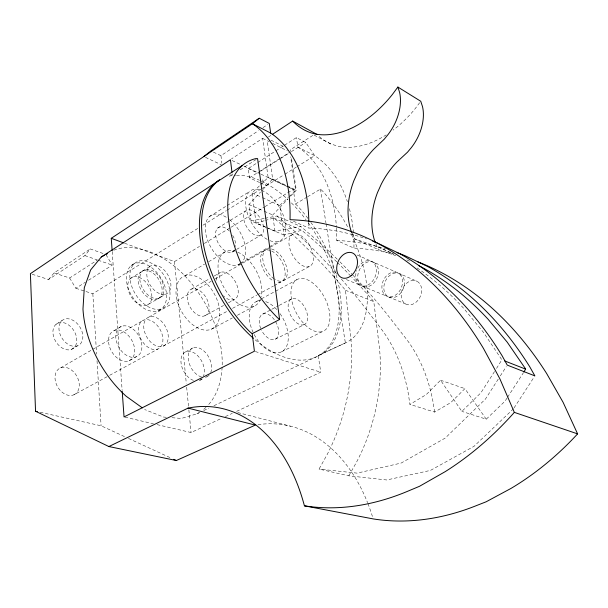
<?xml version="1.0" encoding="UTF-8"?>
<svg xmlns="http://www.w3.org/2000/svg" width="608" height="608" viewBox="0 0 608 608"><rect width="100%" height="100%" fill="white"/><g stroke="black" fill="none" stroke-linecap="round" stroke-linejoin="round"><path stroke-width="0.46" stroke-dasharray="3.04 2.28" d="M513.532 408.72L474.02 446.325L430.434 470.41L386.696 479.97L348.802 475.828L319.04 469.08L326.914 454.997A152.327 103.915 -74.1 0 0 350.808 337.828L345.466 290.252L343.254 287.561A1172.581 550.331 88.3 0 0 273.82 218.021L265.825 220.301M348.802 475.828L356.539 462.148A148.496 104.188 -74.2 0 0 379.46 348.08L373.791 301.614L371.572 298.961A1134.665 550.62 87.7 0 0 351.751 277.096M494.517 371.549L480.92 392.791L461.86 411.38L440.564 380.236L426.238 394.6L409.914 404.404L408.242 393.232A164.472 118.332 -77.2 0 0 382.66 330.851L361.372 302.966A1175.104 553.067 88.2 0 0 341.126 278.821M496.531 368.402L501.866 359.822L483.413 332.287L464.17 308.872A396.811 277.826 -85.4 0 0 416.852 267.809M498.256 379.111L485.442 399.068L445.284 438.034L401.166 463.06L357.078 473.13L319.04 469.08M500.308 375.919L506.274 366.632M507.064 398.02L505.035 401.158L486.24 419.193L461.86 411.38M507.574 397.229L523.328 372.886M514.049 407.922L534.402 376.618M419.657 102.706L415.317 108.475A93.556 61.188 -58.8 0 1 393.118 130.12M32.125 274.246L48.556 279.52L84.854 255.588L90.28 248.953L104.166 253.878M48.556 279.52L54.097 272.908L90.28 248.953M337.227 259.198A1142.379 553.28 87.7 0 0 315.218 238.716L300.937 226.533L274.968 231.116L251.043 220.909L248.908 204.516L260.46 192.098M263.021 189.339L272.65 178.988L267.17 140.471M274.968 231.116L272.711 214.989L288.01 198.877M290.563 196.194L296.301 190.152L291.255 156.864M486.24 419.193L464.922 388.649L450.779 402.595L434.621 412.08L409.914 404.404M265.658 227.202L256.059 223.09L252.062 192.964L260.095 185.235M260.764 184.596L268.136 177.513L262.633 138.358L231.45 158.924M336.794 261.881A1134.665 550.62 87.7 0 0 301.72 230.28L283.982 235.053L279.688 205.474L288.367 197.387M289.036 196.764L295.708 190.547L290.601 156.803M213.4 152.122L220.955 155.686L258.362 130.728M263.036 127.612L267.71 124.488M268.394 137.028L270.742 135.485M54.097 272.908L69.646 277.993L97.227 260.11M240.213 169.822L257.579 158.597M259.654 182.552L249.485 177.825L248.262 168.583L256.941 162.997M257.731 162.488L275.097 151.308M275.888 150.799L283.784 145.715M284.574 145.206L296.415 137.583L305.794 142.47L314.693 155.663A141.93 94.666 -69.6 0 1 331.071 170.658L335.73 177.042A141.93 94.666 -69.6 0 1 347.381 201.681M312.786 135.447L290.191 149.864L290.434 151.445M69.646 277.993L75.856 288.291L85.356 282.249M88.517 280.235L112.267 265.126L105.891 254.486M249.485 177.825L258.202 172.277M258.993 171.775L278.798 159.174M279.589 158.665L289.096 152.623M260.118 171.517L257.708 173.052L248.262 168.583M260.916 171.008L280.151 158.779M280.949 158.27L290.571 152.152M291.369 151.643L305.794 142.47M131.168 265.605L134.596 263.454M209.502 216.57L226.298 206.059M227.103 205.557L249.5 191.535M75.856 288.291L92.834 293.74L198.117 228.22M202.943 225.218L226.244 210.71M227.05 210.208L260.802 189.202M261.607 188.7L284.126 174.686M284.932 174.184L296.195 167.177M297 166.676L314.693 155.663L297.874 147.03L296.415 137.583M56.035 324.292L62.046 320.591M130.598 278.388L140.866 272.065M142.599 271.001L149.56 266.707M217.641 228.099L229.573 220.788M230.371 220.301L245.488 211.029M124.61 243.223L174.481 261.6L199.53 246.384M204.379 243.443L230.234 227.734M231.048 227.24L264.176 207.115M264.982 206.629L293.261 189.445L295.45 203.999L297.464 205.846A101.034 56.947 61 0 1 308.058 218.561M295.45 203.999L306.751 197.266M307.557 196.787L320.469 189.096L322.483 190.988A102.995 55.89 61.1 0 1 348.498 228.532M184.984 275.713L204.554 264.146M208.628 261.736L226.564 251.127M231.982 252.13L260.072 235.615A14.394 8.048 59.5 0 0 257.078 214.16A14.394 8.048 59.5 0 0 243.679 218.698A14.394 8.048 59.5 0 0 260.072 235.615M71.508 349.349A14.835 10.556 57.6 0 0 70.14 326.215A14.835 10.556 57.6 0 0 52.942 332.933A14.835 10.556 57.6 0 0 71.508 349.349L77.588 345.792A14.911 10.541 57.7 0 0 76.152 322.567A14.911 10.541 57.7 0 0 58.976 329.255A14.911 10.541 57.7 0 0 77.588 345.792M146.893 305.201A15.8 10.29 58.5 0 0 144.696 280.987A15.8 10.29 58.5 0 0 127.817 287.295A15.8 10.29 58.5 0 0 146.893 305.201L157.282 299.121A15.937 10.245 58.6 0 0 154.956 274.763A15.937 10.245 58.6 0 0 138.138 281.002A15.937 10.245 58.6 0 0 157.282 299.121M159.03 298.095A15.96 10.237 58.6 0 0 156.682 273.714A15.96 10.237 58.6 0 0 139.878 279.946A15.96 10.237 58.6 0 0 159.03 298.095L166.068 293.976A16.051 10.207 58.7 0 0 163.643 269.488A16.051 10.207 58.7 0 0 146.878 275.682A16.051 10.207 58.7 0 0 166.068 293.976M114.258 330.524L121.448 326.352M191.611 289.066L210.132 278.373M214.153 276.047L220.598 272.323M158.483 310.604A26.494 17.108 58.5 0 0 154.424 269.99A26.494 17.108 58.5 0 0 126.51 280.744A26.494 17.108 58.5 0 0 158.483 310.604L161.979 308.59A26.562 17.077 58.6 0 0 157.852 267.9A26.562 17.077 58.6 0 0 129.968 278.616A26.562 17.077 58.6 0 0 161.979 308.59M238.23 264.693L239.856 263.75M240.669 263.287L268.341 247.35M269.154 246.878L278.928 241.254M60.58 367.863L143.64 320.104M148.922 317.064L211.105 281.314M215.194 278.958L265.103 250.26M267.231 249.044L269.671 247.638M270.484 247.175L293.238 234.088M204.881 315.78A14.949 9.295 60.5 0 0 202.274 292.714A14.949 9.295 60.5 0 0 187.317 298.885A14.949 9.295 60.5 0 0 204.881 315.78L223.6 305.474M228.479 302.784L234.179 299.645M129.2 360.681A16.864 11.529 60 0 0 127.011 334.195A16.864 11.529 60 0 0 108.589 342.084A16.864 11.529 60 0 0 129.2 360.681L136.481 356.691A16.971 11.499 60 0 0 134.208 330.091A16.971 11.499 60 0 0 115.824 337.942A16.971 11.499 60 0 0 136.481 356.691M73.902 394.805A15.056 10.974 59.8 0 0 72.481 370.834A15.056 10.974 59.8 0 0 55.024 378.503A15.056 10.974 59.8 0 0 73.902 394.805L108.862 375.752M109.691 375.296L157.958 348.992A16.158 10.693 60.4 0 0 155.587 323.73A16.158 10.693 60.4 0 0 138.51 331.064A16.158 10.693 60.4 0 0 157.958 348.992M163.309 346.074A16.226 10.67 60.4 0 0 160.877 320.735A16.226 10.67 60.4 0 0 143.822 328.039A16.226 10.67 60.4 0 0 163.309 346.074L228.357 310.62M232.53 308.347L256.713 295.169M257.549 294.713L273.395 286.079M274.231 285.623L280.904 281.983M283.047 280.812L309.373 266.471A18.134 9.812 61.1 0 0 305.011 239.043A18.134 9.812 61.1 0 0 289.172 245.45A18.134 9.812 61.1 0 0 309.373 266.471M256.53 301.484L260.657 299.25M261.486 298.802L297.814 279.178M211.523 329.148A29.906 18.605 60.5 0 0 205.907 282.872A29.906 18.605 60.5 0 0 176.236 295.708A29.906 18.605 60.5 0 0 211.523 329.148L232.347 317.946M237.348 315.263L254.007 306.303M113.84 250.291L115.391 249.462A92.127 60.716 60.4 0 1 182.932 273.851C203.543 294.986 217.588 322.339 221.586 351.675A92.127 60.716 60.4 0 1 206.667 406.653M185.683 351.804L192.88 347.989M262.785 314.055L271.001 309.708M271.822 309.274L278.403 305.801M279.224 305.368L291.551 298.847M275.295 339.211L304.342 324.543A14.356 8.102 62.7 0 0 300.96 302.275A14.356 8.102 62.7 0 0 288.321 308.37A14.356 8.102 62.7 0 0 304.342 324.543M199.819 380.304L202.244 379.08M205.481 377.454L207.1 376.641M281.557 351.796L323.638 331.026A28.979 16.066 62.7 0 0 316.244 286.079A28.979 16.066 62.7 0 0 291.399 298.604A28.979 16.066 62.7 0 0 323.638 331.026M236.58 411.365L320.75 372.218L318.235 355.528L347.069 342.129A102.995 55.89 61.1 0 0 350.991 233.457M171.996 417.704L181.382 418.433L196.924 413.843L199.477 412.619M203.733 410.59L208.84 408.15M213.948 405.711L317.802 356.106M318.235 355.528L347.069 342.129M157.092 424.627L191.056 432.531L221.981 418.152M225.416 416.556L232.286 413.356M256.059 223.09L264.936 220.56M251.043 220.909L264.039 218.454M264.966 218.272L277.035 215.992L300.937 226.533M230.364 174.998L232.324 174.929L232.104 173.143M166.356 417.27L163.544 417.05L144.636 409.526M40.158 412.262L101.088 425.782L125.028 436.833M124.959 417.149L153.421 423.776M237.736 412.52L290.563 426.216M314.085 135.105L330.752 143.936L338.329 146.338A93.556 61.188 -58.8 0 0 386.179 134.923M255.307 351.523L320.75 372.218M351.926 232.91L354.464 238.815L377.895 246.901L392.411 253.498M440.564 380.236L464.922 388.649M354.464 238.815L378.404 249.63L395.74 255.656M84.854 255.588L97.234 259.897M98.116 260.201L112.267 265.126M345.466 290.252L373.791 301.614M362.254 286.11L386.475 296.035M346.362 279.581L360.179 285.258M388.413 296.871L405.772 304.015M266.532 227.574L283.982 235.053M373.745 262.299A13.224 9.705 -66.1 0 1 372.742 283.997A13.224 9.705 -66.1 0 1 357.724 276.435A13.224 9.705 -66.1 0 1 373.745 262.299L397.776 272.81A12.92 9.698 -65.8 0 1 396.91 294.052A12.92 9.698 -65.8 0 1 381.9 286.512A12.92 9.698 -65.8 0 1 397.776 272.81M357.124 255.003L371.693 261.394M399.699 273.691A12.897 9.69 -65.7 0 1 398.848 294.903A12.897 9.69 -65.7 0 1 383.838 287.364A12.897 9.69 -65.7 0 1 399.699 273.691L416.921 281.253A12.677 9.675 -65.5 0 1 416.161 302.13A12.677 9.675 -65.5 0 1 401.166 294.622A12.677 9.675 -65.5 0 1 416.921 281.253M248.908 204.516L263.355 210.877M264.206 211.25L272.711 214.989M273.82 218.021L301.72 230.28M293.421 221.213L308.765 228.03A401.265 280.508 -85.4 0 1 366.586 238.921M336.475 228.053A144.081 94.384 -69.6 0 1 336.718 240.449L353.947 248.102A383.329 279.072 -86.5 0 1 393.862 254.19M252.062 192.964L261.554 197.266M262.42 197.653L279.688 205.474M128.448 438.414L171.198 458.151M205.458 157.358L221.266 164.7M260.498 182.947L266.433 185.698L261.303 178.258M272.65 178.988L286.163 185.364M287.014 185.767L296.301 190.152M268.136 177.513L286.512 186.2M287.348 186.595L295.708 190.547M232.119 160.542L240.616 164.555M244.006 166.159L260.14 173.789M260.992 174.192L288.169 187.036M289.02 187.439L293.261 189.445M271.001 140.167L284.354 146.916M262.633 138.358L269.245 141.694M272.544 143.359L287.409 150.868M330.752 143.936L322.924 139.658L318.957 136.139M277.035 215.992L291.224 228.266A1175.104 553.067 88.2 0 1 336.84 273.988M375.843 243.816L378.404 249.63M320.469 189.096L325.926 222.786M326.078 223.721L345.329 342.578M434.621 412.08L432.888 401.151A160.725 118.294 -77.4 0 0 407.071 339.978L385.708 312.527A1142.379 553.28 87.7 0 0 352.237 274.459M220.955 155.686L221.867 163.21M174.481 261.6L186.299 383.428M186.664 387.205L188.769 408.926M188.86 409.868L191.056 432.531M112.199 251.537L122.147 390.473M92.834 293.74L96.611 354.107M97.022 360.704L101.088 425.782M349.433 208.734A141.93 94.666 -69.6 0 1 353.453 233.122M353.522 234.042A141.93 94.666 -69.6 0 1 353.947 248.102M357.762 268.151A13.254 9.705 -66.1 0 1 375.296 265.248A13.254 9.705 -66.1 0 1 366.024 285.768A13.254 9.705 -66.1 0 1 356.698 270.499M336.718 240.449A390.138 279.741 -86.1 0 1 385.677 248.847M297.874 147.03A144.081 94.384 -69.6 0 1 314.184 162.1L318.812 168.538A144.081 94.384 -69.6 0 1 336.414 227.118M258.035 424.658A169.754 119.236 -84.4 0 1 367.589 502.732M367.916 503.553A169.754 119.236 -84.4 0 1 372.628 517.15M337.455 262.542A1134.665 550.62 87.7 0 1 351.112 276.427M271.442 248.946A17.784 10.002 61 0 1 287.181 270.317A17.784 10.002 61 0 1 274.884 279.368M274.079 278.836A17.784 10.002 61 0 1 263.028 260.809A17.784 10.002 61 0 1 268.994 248.687M308.811 222.619A147.546 93.822 -69.8 0 1 308.765 228.03M310.817 222.338A101.034 56.947 61 0 1 320.013 355.049M201.97 378.647A15.907 10.306 62.6 0 1 198.102 380.874M193.45 380.41A15.907 10.306 62.6 0 1 180.971 359.822A15.907 10.306 62.6 0 1 195.396 353.704A15.907 10.306 62.6 0 1 203.482 376.154M209.243 374.992A15.998 10.268 62.6 0 1 205.382 377.211M201.499 376.975A15.998 10.268 62.6 0 1 188.176 356.615A15.998 10.268 62.6 0 1 202.335 349.744A15.998 10.268 62.6 0 1 210.74 372.491M280.068 313.675A28.105 16.507 62.7 0 1 282.393 351.318A28.105 16.507 62.7 0 1 252.563 331.124A28.105 16.507 62.7 0 1 260.878 300.679M265.726 301.636A28.105 16.507 62.7 0 1 276.807 309.586M271.67 251.028A17.761 10.017 61 0 1 284.985 270.955A17.761 10.017 61 0 1 275.941 282.036M271.92 280.022A17.761 10.017 61 0 1 260.612 259.365A17.761 10.017 61 0 1 270.879 250.671M240.51 263.492A28.196 16.401 59.2 0 1 206.538 236.96A28.196 16.401 59.2 0 1 228.068 218.447M229.528 219.556A28.196 16.401 59.2 0 1 241.817 262.367M267.216 239.385A29.07 15.96 59.5 0 1 247.251 194.552A29.07 15.96 59.5 0 1 281.481 211.136A29.07 15.96 59.5 0 1 269.481 240.479M260.482 299.098A30.894 18.172 60.7 0 1 223.448 286.611A30.894 18.172 60.7 0 1 235.114 251.188M237.766 252.168A30.894 18.172 60.7 0 1 261.197 296.78M308.226 222.756A100.875 57.03 61 0 1 333.503 338.755A100.875 57.03 61 0 1 254.106 338.914M229.17 176.13A100.875 57.03 61 0 1 235.509 175.286M236.444 175.248A100.875 57.03 61 0 1 259.502 180.28M261.326 181.108A100.875 57.03 61 0 1 287.949 199.584M291.399 202.897A100.875 57.03 61 0 1 306.014 219.746M234.703 249.812A14.098 8.2 59.2 0 1 221.434 247.616A14.098 8.2 59.2 0 1 216.41 229.794A14.098 8.2 59.2 0 1 229.436 231.124M232.697 235.402A14.098 8.2 59.2 0 1 235.676 246.567M216.342 280.258A15.291 9.15 60.6 0 1 228.593 274.026A15.291 9.15 60.6 0 1 237.91 294.819A15.291 9.15 60.6 0 1 223.303 295.784M260.71 328.442A14.052 8.254 62.7 0 1 268.151 314.382A14.052 8.254 62.7 0 1 277.978 336.232A14.052 8.254 62.7 0 1 261.47 330.129M205.99 407.307A92.127 60.716 60.4 0 1 202.418 410.347M199.333 412.46A92.127 60.716 60.4 0 1 196.924 413.843M339.91 261.843A1142.379 553.28 87.7 0 1 351.599 273.79M406.798 259.897A387.372 277.195 -86 0 1 410.955 261.79M377.895 246.901A396.811 277.826 -85.4 0 1 393.695 254.182"/><path stroke-width="0.91" d="M523.83 372.096L525.616 369.124L525.122 368.235L507.178 342.114L487.958 319.094A387.372 277.195 -86 0 0 418.41 265.445M375.113 242.159A68.522 50.601 -60.7 0 1 377.5 192.561L381.246 184.254A68.522 50.601 -60.7 0 1 396.956 161.994L407.542 152.167L411.183 147.812A41.063 28.333 -59.7 0 0 422.537 106.689L420.744 101.262L397.883 87.058L392.38 94.476A95.631 61.036 -59.3 0 1 314.982 133.935C306.371 132.027 298.733 127.384 292.653 121.068L272.308 134.459M214.981 183.175L101.323 256.948L90.638 269.937L84.299 287.713L82.977 309.107A92.127 60.716 60.4 0 0 126.099 396.18L142.333 407.862M308.803 221.722A147.546 93.822 -69.8 0 0 291.414 154.751L286.832 148.238A147.546 93.822 -69.8 0 0 270.659 133.068L269.268 123.447L259.251 118.233L252.442 123.72L30.4 273.691L35.545 411.244L108.885 446.546L176.328 460.522L255.352 425.091L188.039 408.112L108.885 446.546M203.794 156.583L210.885 150.928L259.251 118.233M112.138 250.587L111.256 238.306L230.424 159.737L231.99 172.246M217.064 181.83L242.554 165.285M101.323 256.948L104.47 255.269M106.05 254.433L107.624 253.597M219.298 180.082A101.034 56.947 61 0 0 249.873 331.778L252.214 333.686L279.619 319.489L257.579 158.597L255.634 158.635A102.995 55.89 61.1 0 0 228.806 221.449A102.995 55.89 61.1 0 0 277.278 317.52L279.619 319.489M188.039 408.112A180.257 118.925 -83.1 0 1 304.418 505.833L373.152 518.905A269.336 205.291 -62.9 0 0 475.091 506.122L486.157 501.782L510.971 488.437A269.336 205.291 -62.9 0 0 577.6 433.876L563.099 402.329L546.645 373.51A383.329 279.072 -86.5 0 0 417.719 261.812M35.545 411.244L37.392 411.646M270.659 133.068L252.442 123.72A149.872 93.374 -69.8 0 1 268.516 138.958L273.06 145.517A149.872 93.374 -69.8 0 1 290.016 219.701A408.781 280.797 -84.9 0 1 483.428 348.361L499.89 378.852L514.338 412.376L577.6 433.876M111.256 238.306L123.72 242.896M504.503 360.856L525.616 369.124M173.759 459.336L176.328 460.522M292.653 121.068L317.057 134.467M351.926 232.91L351.204 231.222A70.156 50.684 -61.3 0 1 353.924 180.614L357.732 172.102A70.156 50.684 -61.3 0 1 373.677 149.272L384.317 139.11L387.988 134.626A41.998 28.302 -60.2 0 0 399.646 92.56L397.883 87.058M252.214 333.686L254.41 351.234L124.047 416.936L122.216 391.415M514.338 412.376A287.143 206.522 -64.2 0 1 445.071 471.724L419.482 486.309L408.112 491.074A287.143 206.522 -64.2 0 1 304.418 505.833M397.085 252.639A390.138 279.741 -86.1 0 1 404.966 255.679L427.561 266.471A390.138 279.741 -86.1 0 1 529.758 366.791L534.88 375.881L507.247 365.112L502.132 355.802A401.265 280.508 -85.4 0 0 399.745 253.711L377.112 242.888A401.265 280.508 -85.4 0 0 372.734 241.156M253.376 338.276A100.875 57.03 61 0 1 202.122 250.07A100.875 57.03 61 0 1 219.602 179.884M351.72 275.211A13.498 9.705 -66.4 0 0 352.845 253.126A13.498 9.705 -66.4 0 0 336.703 267.634A13.498 9.705 -66.4 0 0 351.72 275.211"/></g></svg>
